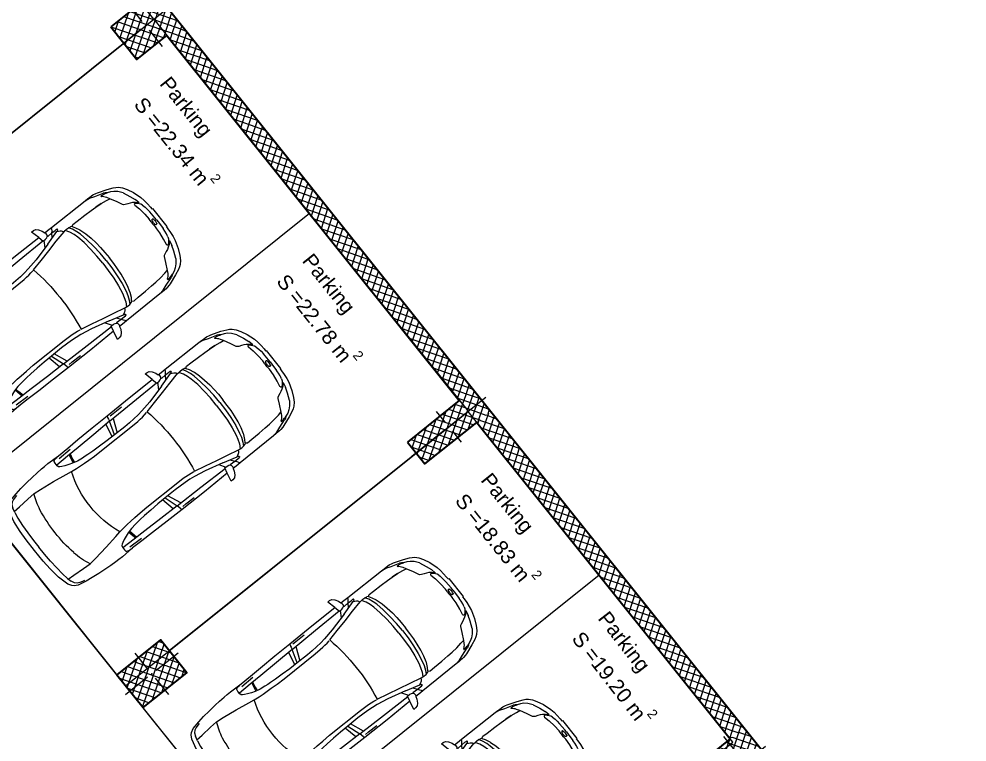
# Model space of a CAD drawing. Header units: metres. Extents: x 7511783 to 7512372, y 4692307 to 4692611.
# Drawn here: x 7511994.56 to 7512008.12, y 4692555.04 to 4692565.38 of the extents above; entities that cross this region are included whole.
import ezdxf

# ---------------------------------------------------------------- set-up
doc = ezdxf.new("R2010")
doc.units = ezdxf.units.M
doc.layers.get('0').update_dxf_attribs({"lineweight": 0})
for name, color, linetype, lineweight in [('A - Fill Zone_Pen_No__1', 7, 'Continuous', 0), ('A - Muret', 7, 'Continuous', 0), ('A - Muret_Pen_No__7', 7, 'Continuous', 0), ('A - Shtyllat', 7, 'Continuous', 0), ('A - Shtyllat_Pen_No__1', 7, 'Continuous', 0), ('A - Shtyllat_Pen_No__7', 7, 'Continuous', 0), ('A -Polyline_Pen_No__1', 7, 'Continuous', 0), ('A1 - Bodrumi -1', 7, 'Continuous', 0), ('A1 - Bodrumi -1_Pen_No__42', 8, 'Continuous', 0), ('Interior - Furniture _Pen_No__42', 8, 'Continuous', 0)]:
    doc.layers.add(name, color=color, linetype=linetype, lineweight=lineweight)
doc.layers.add('A - Muret_Pen_No__102', color=7, linetype='Continuous', lineweight=0, true_color=0xcccccc)
doc.styles.add('GENERATED_STYLE_1', font='arial.ttf')
pattern_1 = [(44.99999999999999, (0, 0), (-68.94290863686237, 68.94290863686243), []), (135.0000000000002, (0, 0), (68.94290863686219, 68.94290863686261), [])]

# ---------------------------------------------------------------- blocks, each defined once
blk = doc.blocks.new('Slab_6', base_point=(63264.51523607765, -68393.3326743771))
at = {"layer": 'A1 - Bodrumi -1_Pen_No__42', "color": 8, "linetype": 'Continuous', "lineweight": 25, "flags": 128}
blk.add_lwpolyline([(63264.51523607765, -68393.3326743771), (83257.00457082294, -63909.70114019907), (75456.13369070938, -29146.91751099753, 0.002191949762086438), (57048.23205081843, -33332.54687322022), (60252.72529317138, -47612.6326470723), (58637.28843211706, -47925.70844958309), (58785.1422201114, -48589.27355840802), (58818.69832244765, -48581.63779186852)], format="xyb", close=True, dxfattribs=at)
blk = doc.blocks.new('Wall_51', base_point=(75456.13369070938, -29146.91751099753))
at = {"layer": 'A - Muret_Pen_No__102', "linetype": 'Continuous', "lineweight": 13, "true_color": 0xcccccc}
h = blk.add_hatch(dxfattribs=at)
h.set_pattern_fill('CONCRETE_BLOCK', color=254, style=0, pattern_type=2)
h.set_pattern_definition(pattern_1)
h.paths.add_polyline_path([(75387.36626624182, -29982.24458260021), (76679.27628421261, -35739.34390052439), (76923.19459822259, -35684.60773724302), (77098.36126340371, -36465.19510545321), (76854.4424123108, -36519.93138925796), (77935.87358854203, -41339.08024673167), (78179.80262513347, -41284.34167726374), (78354.96929031459, -42064.92904547394), (78111.03971664025, -42119.66773546524), (78941.49079895228, -45820.38163429968), (79185.29665110492, -45765.67070787111), (79316.67164999075, -46351.11123402876), (79072.86539502592, -46405.82225084986), (80537.29458175127, -52931.71349309536), (80781.07732541968, -52877.00775229531), (80868.66065801025, -53267.3014364004), (80624.87764580038, -53322.00723746214), (81894.28459658063, -58978.8268215258), (82138.21822794317, -58924.0872209744), (75631.3003558905, -29927.50487920773)])
at = {"layer": 'A - Muret_Pen_No__7', "color": 7, "linetype": 'Continuous', "lineweight": 35, "flags": 128}
for points in [[(82138.21814914639, -58924.08723865669), (75631.29981880749, -29927.50499973072)], [(79072.86539502592, -46405.82225084985), (80537.29458175128, -52931.71349309536)], [(80624.87764580038, -53322.00723746214), (81894.28459658063, -58978.8268215258)]]:
    blk.add_lwpolyline(points, dxfattribs=at)
blk = doc.blocks.new('Column_160', base_point=(81933.08883970446, -59380.06671201398))
at = {"layer": 'A - Shtyllat', "linetype": 'Continuous', "lineweight": 0, "true_color": 0x000000}
h = blk.add_hatch(dxfattribs=at)
h.set_pattern_fill('CONCRETE_BLOCK', color=18, style=0, pattern_type=2)
h.set_pattern_definition(pattern_1)
h.paths.add_polyline_path([(81552.7852440351, -59055.4605273518), (81727.95190921621, -59836.04789556201), (82069.45072467883, -59759.41431025938), (81894.28459658063, -58978.8268215258)])
h = blk.add_hatch(dxfattribs=at)
h.set_pattern_fill('CONCRETE_BLOCK', color=18, style=0, pattern_type=2)
h.set_pattern_definition(pattern_1)
h.paths.add_polyline_path([(82138.21814914639, -58924.08723865669), (81894.28459658063, -58978.8268215258), (82069.45072467883, -59759.41431025938), (82313.38427724458, -59704.67472739027)])
h = blk.add_hatch(dxfattribs=at)
h.set_pattern_fill('CONCRETE_BLOCK', color=18, style=0, pattern_type=2)
h.set_pattern_definition(pattern_1)
h.paths.add_polyline_path([(82138.22577019273, -58924.08552846596), (82313.38427724458, -59704.67472739027)])
at = {"layer": 'A - Shtyllat_Pen_No__1', "color": 7, "linetype": 'Continuous', "lineweight": 13}
for p, q in [((81915.57217318636, -59302.00797519297), (81827.9888405958, -58911.71429108786)), ((81855.03010288345, -59397.58337853209), (81562.30983980463, -59463.27087797501)), ((82011.14757652549, -59362.55004549587), (82303.86783960431, -59296.86254605296)), ((81950.60550622258, -59458.125448835), (82038.18883881313, -59848.41913294011))]:
    blk.add_line(p, q, dxfattribs=at)
blk.add_point((81933.08883970446, -59380.06671201398), dxfattribs=at)
at = {"layer": 'A - Shtyllat_Pen_No__7', "color": 7, "linetype": 'Continuous', "lineweight": 35, "flags": 128}
for points in [[(81894.28459658063, -58978.8268215258), (81552.7852440351, -59055.4605273518)], [(82313.38427724458, -59704.67472739027), (82138.22577019273, -58924.08552846596)], [(81552.7852440351, -59055.4605273518), (81727.95190921621, -59836.04789556201), (82069.45072467883, -59759.41431025938)]]:
    blk.add_lwpolyline(points, dxfattribs=at)
blk = doc.blocks.new('Column_161', base_point=(74870.5169649575, -54510.86432143885))
at = {"layer": 'A - Shtyllat', "linetype": 'Continuous', "lineweight": 0, "true_color": 0x000000}
h = blk.add_hatch(dxfattribs=at)
h.set_pattern_fill('CONCRETE_BLOCK', color=18, style=0, pattern_type=2)
h.set_pattern_definition(pattern_1)
h.paths.add_polyline_path([(74545.91078029532, -54891.16791710824), (75326.49814850552, -54716.00125192712), (75195.12314961969, -54130.56072576947), (74414.53578140949, -54305.72739095059)])
at = {"layer": 'A - Shtyllat_Pen_No__1', "color": 7, "linetype": 'Continuous', "lineweight": 13}
for p, q in [((74853.0002984394, -54432.80558461783), (74787.31279899647, -54140.085321539)), ((74948.57570177852, -54493.34765492074), (75338.86938588362, -54405.76432233019)), ((74792.45822813649, -54528.38098795697), (74402.16454403137, -54615.96432054752)), ((74888.03363147561, -54588.92305825988), (74953.72113091854, -54881.6433213387))]:
    blk.add_line(p, q, dxfattribs=at)
blk.add_point((74870.5169649575, -54510.86432143885), dxfattribs=at)
at = {"layer": 'A - Shtyllat_Pen_No__7', "color": 7, "linetype": 'Continuous', "lineweight": 35, "flags": 128}
blk.add_lwpolyline([(74545.91078029532, -54891.16791710824), (75326.49814850552, -54716.00125192712), (75195.12314961969, -54130.56072576947), (74414.53578140949, -54305.72739095059)], close=True, dxfattribs=at)
blk = doc.blocks.new('Column_164', base_point=(78860.69046644273, -46145.97430354049))
at = {"layer": 'A - Shtyllat', "linetype": 'Continuous', "lineweight": 0, "true_color": 0x000000}
h = blk.add_hatch(dxfattribs=at)
h.set_pattern_fill('CONCRETE_BLOCK', color=18, style=0, pattern_type=2)
h.set_pattern_definition(pattern_1)
h.paths.add_polyline_path([(78404.70928289472, -45940.83737305223), (78536.08428178055, -46526.27789920988), (79072.86539502592, -46405.82225084985), (78941.49079895228, -45820.38163429968)])
h = blk.add_hatch(dxfattribs=at)
h.set_pattern_fill('CONCRETE_BLOCK', color=18, style=0, pattern_type=2)
h.set_pattern_definition(pattern_1)
h.paths.add_polyline_path([(79185.29665110492, -45765.67070787111), (78941.49079895228, -45820.38163429968), (79072.86539502592, -46405.82225084985), (79316.67164999075, -46351.11123402876)])
at = {"layer": 'A - Shtyllat_Pen_No__1', "color": 7, "linetype": 'Continuous', "lineweight": 13}
for p, q in [((78843.17379992463, -46067.91556671947), (78777.4863004817, -45775.19530364064)), ((78938.74920326375, -46128.45763702238), (79329.04288736885, -46040.87430443183)), ((78782.63172962172, -46163.49097005861), (78392.3380455166, -46251.07430264915)), ((78878.20713296084, -46224.03304036152), (78943.89463240377, -46516.75330344034))]:
    blk.add_line(p, q, dxfattribs=at)
blk.add_point((78860.69046644273, -46145.97430354049), dxfattribs=at)
at = {"layer": 'A - Shtyllat_Pen_No__7', "color": 7, "linetype": 'Continuous', "lineweight": 35, "flags": 128}
for points in [[(78941.49079895228, -45820.38163429968), (78404.70928289472, -45940.83737305223)], [(78404.70928289472, -45940.83737305223), (78536.08428178055, -46526.27789920988), (79072.86539502592, -46405.82225084985)]]:
    blk.add_lwpolyline(points, dxfattribs=at)
blk = doc.blocks.new('Column_182', base_point=(80239.42846555733, -53203.5295932337))
at = {"layer": 'A - Shtyllat', "linetype": 'Continuous', "lineweight": 0, "true_color": 0x000000}
h = blk.add_hatch(dxfattribs=at)
h.set_pattern_fill('CONCRETE_BLOCK', color=18, style=0, pattern_type=2)
h.set_pattern_definition(pattern_1)
h.paths.add_polyline_path([(80781.07732541968, -52877.00775229531), (80537.29458175128, -52931.71349309536), (80624.87764580038, -53322.00723746214), (80868.66065801025, -53267.3014364004)])
h = blk.add_hatch(dxfattribs=at)
h.set_pattern_fill('CONCRETE_BLOCK', color=18, style=0, pattern_type=2)
h.set_pattern_definition(pattern_1)
h.paths.add_polyline_path([(79610.19627310439, -53139.75775006701), (79697.77960569496, -53530.0514341721), (80624.87764580038, -53322.00723746214), (80537.29458175128, -52931.71349309536)])
at = {"layer": 'A - Shtyllat_Pen_No__1', "color": 7, "linetype": 'Continuous', "lineweight": 13}
for p, q in [((80221.91179903921, -53125.47085641268), (80178.12013274393, -52930.32401436013)), ((80317.48720237834, -53186.01292671559), (80902.92772853599, -53054.63792782974)), ((80161.3697287363, -53221.04625975181), (79575.92920257867, -53352.42125863767)), ((80256.94513207545, -53281.58833005472), (80300.73679837072, -53476.73517210728))]:
    blk.add_line(p, q, dxfattribs=at)
blk.add_point((80239.42846555733, -53203.5295932337), dxfattribs=at)
at = {"layer": 'A - Shtyllat_Pen_No__7', "color": 7, "linetype": 'Continuous', "lineweight": 35, "flags": 128}
for points in [[(80537.29458175128, -52931.71349309536), (79610.19627310439, -53139.75775006701)], [(79610.19627310439, -53139.75775006701), (79697.77960569496, -53530.0514341721), (80624.87764580038, -53322.00723746214)]]:
    blk.add_lwpolyline(points, dxfattribs=at)
blk = doc.blocks.new('Car 05 22')
at = {"layer": 'Interior - Furniture _Pen_No__42', "color": 8, "linetype": 'Continuous', "lineweight": 25}
for p, q in [((1961.117547741, 983.2211582230001), (1928.938242309, 983.2211582230001)), ((1928.938242309, 983.2211582230001), (1957.843908175, 858.0544967500001)), ((1996.903176747, 974.9060932166), (1961.117547741, 983.2211582230001)), ((2026.89661068, 945.007687052), (1996.903176747, 974.9060932166)), ((-483.1389679684001, 817.2581826864), (-585.227090103, 801.027979058)), ((-372.3345973750002, 830.2299334650002), (-483.1389679684001, 817.2581826864)), ((-251.752794228, 841.0437339470001), (-372.3345973750002, 830.2299334650002)), ((-168.2198443133, 844.6061713611999), (-251.752794228, 841.0437339470001)), ((-78.35772569479998, 850.6357850930001), (-168.2198443133, 844.6061713611999)), ((-24.036324899, 852.2918850640001), (-78.35772569479998, 850.6357850930001)), ((40.3182760438, 852.333685063), (-24.036324899, 852.2918850640001)), ((230.8030912739, 845.5192631063), (40.3182760438, 852.333685063)), ((124.560977278, 791.396786131), (129.0398444, 820.468777931)), ((129.0398444, 820.468777931), (138.8862428820001, 832.3883788069999)), ((138.8862428820001, 832.3883788069999), (165.168377873, 840.2758852750001)), ((165.168377873, 840.2758852750001), (194.733578306, 844.324685204)), ((194.733578306, 844.324685204), (230.803091274, 845.519263106)), ((210.873013229, 809.231738788), (418.0703055720001, 816.1926024380002)), ((400.0158099590001, 847.5968063790001), (230.8030912739, 845.5192631063)), ((590.7241636140001, 851.6786068920002), (400.0158099590001, 847.5968063790001)), ((856.5325990199999, 856.1697074550001), (590.7241636140001, 851.6786068920002)), ((1129.8609284, 858.5331077519999), (856.5325990199999, 856.1697074550001)), ((1119.51383092, 833.267204581), (1115.14443198, 808.9482015290001)), ((1120.16623076, 836.3248049650001), (1119.51383092, 833.267204581)), ((1120.69723063, 838.160005195), (1120.16623076, 836.3248049650001)), ((1129.8609284, 858.5331077519999), (1120.69723063, 838.160005195)), ((1536.1071561, 860.3802508980001), (1129.8609284, 858.5331077519999)), ((1162.63563846, 830.4777734580001), (1220.13025657, 829.0713745190002)), ((1220.13025657, 829.0713745190002), (1369.65750367, 831.4890726950001)), ((1957.843908175, 858.0544967500001), (1536.1071561, 860.3802508980001)), ((1957.84390817, 858.0544967500001), (1977.22141076, 777.427813481)), ((2054.5732194, 897.577022836), (2026.89661068, 945.007687052)), ((2067.91700908, 857.6794056350002), (2054.5732194, 897.577022836)), ((2119.91703998, 857.4374531180001), (2067.91700908, 857.6794056350002)), ((2075.28112592, 835.6608695470001), (2067.91700908, 857.6794056350002)), ((2075.2191259, 809.398389361), (2075.28112592, 835.6608695470001)), ((2193.165590015, 856.4504063259001), (2119.91703998, 857.4374531180001)), ((2148.02030692, 790.4828861469999), (2166.81146925, 813.8145374840001)), ((2166.81146925, 813.8145374840001), (2182.27381684, 834.0818412380002)), ((2182.27381684, 834.0818412380002), (2193.16559002, 856.4504063260001)), ((2808.01466132, 852.5547640039999), (2193.165590015, 856.4504063259001)), ((2855.7113639, 852.6327640009999), (2808.01466132, 852.5547640039999)), ((2808.01466132, 852.5547640039999), (2876.86636504, 843.3172643940001)), ((2891.44016583, 852.528764005), (2855.7113639, 852.6327640009999)), ((2876.86636504, 843.3172643940001), (2954.16376923, 813.731165643)), ((2922.51356751, 852.0343640259999), (2891.44016583, 852.528764005)), ((2904.11849592, 832.8863289209999), (2905.06820589, 832.837990116)), ((2945.17226874, 849.4061641369999), (2922.51356751, 852.0343640259999)), ((2989.61447115, 839.6482645490003), (2945.17226874, 849.4061641369999)), ((2954.16376923, 813.731165643), (3075.78877375, 774.6896785450001)), ((3013.55027244, 833.064864827), (2989.61447115, 839.6482645490003)), ((3154.26138006, 782.5577669589999), (3013.55027244, 833.064864827)), ((-784.8200333720001, 721.8124613509999), (-815.0478655078001, 667.7598955197003)), ((-757.6903274910002, 747.022066986), (-784.8200333720001, 721.8124613509999)), ((-706.3378894982, 775.7872218095), (-757.6903274910002, 747.022066986)), ((-729.425104913, 716.3992494200002), (-750.5770825730001, 669.7773949330001)), ((-701.0941271610001, 743.2591195180001), (-729.425104913, 716.3992494200002)), ((-585.227090103, 801.027979058), (-706.3378894982, 775.7872218095)), ((-664.8727541800001, 760.961322365), (-701.0941271610001, 743.2591195180001)), ((-626.571782751, 772.4860242179999), (-664.8727541800001, 760.961322365)), ((-594.8871138119998, 778.489558035), (-626.571782751, 772.4860242179999)), ((125.693926866, 743.8968737240001), (124.560977278, 791.396786131)), ((327.3887276080001, 761.9208956260001), (125.394377448, 756.455747737)), ((132.4291391170001, 722.8048827370001), (125.693926866, 743.8968737240001)), ((146.670770152, 710.6062742990001), (132.4291391170001, 722.8048827370001)), ((171.252864179, 696.6287725440002), (146.670770152, 710.6062742990001)), ((212.566754139, 676.5412700230003), (171.252864179, 696.6287725440002)), ((521.950780327, 764.672895972), (327.3887276080001, 761.9208956260001)), ((339.1227247570001, 683.1192857359999), (329.5580559370001, 633.867334886)), ((355.2943663540001, 762.315609428), (339.1227247570001, 683.1192857359999)), ((357.2289958010001, 683.375391506), (346.76505809, 629.492778784)), ((373.4006373970001, 762.571715197), (357.2289958010001, 683.375391506)), ((813.6270094460001, 769.327996556), (521.950780327, 764.672895972)), ((1108.59023357, 773.98329714), (813.6270094460001, 769.327996556)), ((1036.25651944, 772.8416796290002), (996.5002997029999, 578.7916468290002)), ((1041.96657906, 578.0240872360001), (1107.56627095, 773.967136299)), ((1173.32542975, 774.8950612010001), (1090.33970038, 577.8925306800002)), ((1115.14443198, 808.9482015290001), (1108.59023357, 773.98329714)), ((1108.59023357, 773.98329714), (1537.61805657, 780.0259473990001)), ((1537.61805657, 780.0256115210001), (1974.99295641, 786.0764425990001)), ((2000.39650233, 701.5917706940002), (1730.35620914, 633.8338533080002)), ((1939.15395607, 686.22492547), (1995.917261, 777.427813481)), ((1977.22141076, 777.427813481), (2019.59119012, 777.427813481)), ((2000.39650233, 701.5917706940002), (2213.53100788, 762.9814866290001)), ((2019.59119012, 777.427813481), (2044.48611622, 783.069509224)), ((2044.48611622, 783.069509224), (2063.35562216, 792.2740022800001)), ((2063.35562216, 792.2740022800001), (2070.42572439, 799.8521965630001)), ((2068.68333559, 787.696981005), (2065.39356605, 794.4584027669999)), ((2068.68333559, 787.696981005), (2148.02030692, 790.4828861469999)), ((2070.42572439, 799.8521965630001), (2075.2191259, 809.398389361)), ((2106.51930118, 732.1586113790001), (2148.02030692, 790.4828861469999)), ((2122.04550654, 659.9572884350001), (2293.79610906, 697.650987774)), ((2148.02030692, 790.4828861469999), (2205.61920777, 792.204186117)), ((2205.61920777, 792.204186117), (2227.21980808, 791.0038861380001)), ((2226.59190807, 769.8777067159999), (2213.53100788, 762.9814866290001)), ((2213.53100788, 762.9814866290001), (2238.34670825, 752.240186817)), ((2234.36910819, 773.9630864369999), (2226.59190807, 769.8828865080001)), ((2227.21980808, 791.0038861380001), (2232.61990816, 790.0299861550001)), ((2232.61990816, 790.0299861550001), (2237.93539134, 787.287122525)), ((2238.46067648, 776.864360243), (2234.36910819, 773.9630864369999)), ((2240.81890828, 784.0391862600001), (2237.93539134, 787.287122525)), ((2238.34670825, 752.240186817), (2258.53170854, 739.7174870370001)), ((2238.46067648, 776.864360243), (2240.85090828, 780.520986322)), ((2240.85090828, 780.520986322), (2240.81890828, 784.0391862600001)), ((2258.53170854, 739.7174870370001), (2269.0398087, 731.086787188)), ((2269.0398087, 731.086787188), (2278.83550884, 721.9650873480001)), ((2278.83550884, 721.9650873480001), (2293.79610906, 697.650987774)), ((2293.79610906, 697.650987774), (2317.1870094, 700.7385877199999)), ((2293.79610906, 697.6386630720001), (2293.79610906, 697.650987774)), ((2317.1870094, 700.7385877199999), (2345.74280982, 702.7498876850002)), ((2355.13419975, 639.912801441), (2317.1870094, 700.7385877199999)), ((2345.74280982, 702.7498876850002), (2378.92931031, 702.0184876970001)), ((2410.10490185, 649.1086815510001), (2378.92931031, 702.0184876970001)), ((2378.92931031, 702.0184876970001), (2410.57231077, 694.202887834)), ((2410.57231077, 694.202887834), (2410.58631694, 694.1782473540002)), ((2428.73881104, 681.706188053), (2410.57231077, 694.202887834)), ((2428.73881104, 681.706188053), (2457.25830016, 700.0355353230001)), ((2428.77597173, 681.7007453250001), (2428.73881104, 681.706188053)), ((2428.77597173, 681.7007453250001), (2456.66545813, 639.8418234830003)), ((2457.25830016, 700.0355353230001), (2535.4819126, 697.9905877680001)), ((2535.4226126, 697.9916562040003), (2673.21491462, 695.5089878119999)), ((2535.46586986, 697.9894090810001), (2535.4819126, 697.988971943)), ((2673.21491462, 695.5089878119999), (2787.200816290001, 691.4809878819999)), ((2787.200816290001, 691.4809878819999), (2868.41581748, 687.223087957)), ((2868.39588233, 687.2248867100001), (2959.72331881, 678.984388101)), ((2959.72331881, 678.984388101), (2868.41581748, 687.1969879569999)), ((2959.72331881, 678.984388101), (3047.2313201, 666.2002883250001)), ((3022.47491973, 758.305686711), (3023.66221975, 762.4851866380001)), ((3024.49924208, 753.7186598590001), (3022.47491973, 758.305686711)), ((3023.66221975, 762.4851866380001), (3034.64521991, 765.0503865930001)), ((3037.91041996, 743.452886971), (3024.49924208, 753.7186598590001)), ((3034.64521991, 765.0503865930001), (3046.93432009, 763.817386614)), ((3050.61522015, 730.6688871950001), (3037.91041996, 743.452886971)), ((3046.93432009, 763.817386614), (3060.9451203, 762.9292866300001)), ((3064.50712035, 714.6457874760001), (3050.61522015, 730.6688871950001)), ((3060.9451203, 762.9292866300001), (3089.85712072, 757.3861867269999)), ((3076.97452053, 697.807687771), (3064.50712035, 714.6457874760001)), ((3100.48402088, 763.1120866269999), (3075.78877375, 774.6896785450001)), ((3100.00912087, 656.556188494), (3076.97452053, 697.807687771)), ((3089.85712072, 757.3861867269999), (3108.43932099, 751.4304868319999)), ((3114.13862108, 753.311186799), (3100.48402088, 763.1120866269999)), ((3108.43932099, 751.4304868319999), (3122.8656212, 746.435986919)), ((3122.8656212, 746.435986919), (3114.13862108, 753.311186799)), ((3170.0706946, 726.5554905960001), (3122.8656212, 746.435986919)), ((3235.883818752, 747.6101556219), (3154.26138006, 782.5577669589999)), ((3211.69204952, 701.0151137130001), (3170.0706946, 726.5554905960001)), ((3254.25934432, 663.1775183300001), (3211.69204952, 701.0151137130001)), ((3269.07948628, 728.3294692490001), (3235.883818752, 747.6101556219)), ((3298.56678787, 705.6390702070001), (3269.07948628, 728.3294692490001)), ((3337.33388997, 663.380671991), (3298.56678787, 705.6390702070001)), ((-815.0478655078001, 667.7598955197003), (-855.0523550635, 511.0116477078998)), ((-768.27197925, 602.2788720830002), (-782.764796709, 510.0106247469999)), ((-768.27197925, 602.2788720830002), (-750.5770825730001, 669.7773949330001)), ((-764.3441764490001, 617.261773195), (-665.7281459970001, 623.9546285630003)), ((-665.7281459970001, 623.9546285630003), (-500.877431885, 634.180288886)), ((-500.877431885, 634.180288886), (-383.0238853850001, 641.9613403830001)), ((-383.0238853850001, 641.9613403830001), (-274.2208861730001, 631.3184000780001)), ((-274.2208861730001, 631.3184000780001), (-56.40485420300001, 600.536895199)), ((-56.40485420300001, 600.536895199), (145.941775497, 566.5900898169999)), ((145.941775497, 566.5900898169999), (233.261172115, 552.312592089)), ((266.3151410770001, 654.566867265), (212.566754139, 676.5412700230003)), ((233.261172115, 552.312592089), (315.3092800730001, 541.359190513)), ((319.490328155, 636.426864989), (266.3151410770001, 654.566867265)), ((392.7088835140001, 617.8124267930001), (319.490328155, 636.426864989)), ((474.8166917820001, 607.105387857), (392.7088835140001, 617.8124267930001)), ((521.3449804749999, 601.6186871690002), (474.8166917820001, 607.105387857)), ((569.993568652, 596.838186569), (521.3449804749999, 601.6186871690002)), ((652.59274858, 590.9845858339999), (569.993568652, 596.838186569)), ((772.8388193580001, 584.9903850819999), (652.59274858, 590.9845858339999)), ((907.266686691, 580.298084493), (772.8388193580001, 584.9903850819999)), ((1041.96657906, 578.0240872360001), (907.266686691, 580.298084493)), ((1227.79815085, 577.518695794), (1041.96657906, 578.0240872360001)), ((1316.09897866, 580.475793563), (1227.79815085, 577.518695794)), ((1403.02450604, 584.4121905939999), (1316.09897866, 580.475793563)), ((1483.8761315, 590.1361862749999), (1403.02450604, 584.4121905939999)), ((1562.00595611, 600.5964783840001), (1483.8761315, 590.1361862749999)), ((1730.35620914, 633.8338533080002), (1562.00595611, 600.5964783840001)), ((1610.72419049, 544.0665862469999), (1779.61280153, 581.7538898049999)), ((1779.61280153, 581.7538898049999), (1952.84760406, 621.338789111)), ((1952.84760406, 621.338789111), (2122.04550654, 659.9572884350001)), ((2379.77420337, 575.387091212), (2355.13301598, 639.9159014410001)), ((2397.33410595, 514.2584815219999), (2379.77250853, 575.3929912130001)), ((2436.02871163, 583.2244924540001), (2410.10490185, 649.1086815510001)), ((2453.63941421, 521.616582688), (2436.02871163, 583.2244924540001)), ((2456.66545813, 639.8418234830003), (2487.23639187, 574.2621729599999)), ((2487.23639187, 574.2621729599999), (2491.79934275, 562.0052962960002)), ((2491.79994982, 562.0052962960002), (2517.90263133, 477.034766618)), ((3047.20992906, 666.2041971140002), (3100.00912087, 656.556188494)), ((3152.92075342, 553.873393456), (3100.00912087, 656.556188494)), ((3189.62073735, 475.569766106), (3152.92075342, 553.873393456)), ((3301.86726379, 602.8090087200001), (3254.25934432, 663.1775183300001)), ((3301.86726379, 602.8090087200001), (3346.01551313, 501.42179807)), ((3374.49419199, 603.583974516), (3337.33388997, 663.380671991)), ((3418.40079436, 512.743978351), (3374.49419199, 603.583974516)), ((-855.0523550635, 511.0116477078998), (-874.6778528530002, 344.9579771100001)), ((-782.7621654889999, 510.0273763590001), (-794.5333543099999, 390.6265818930001)), ((315.2936019620001, 541.3606176840001), (384.2945810830001, 535.0794906230002)), ((384.2815104790001, 535.0803623180001), (454.174320738, 530.4191213629999)), ((454.170282107, 530.4193907049998), (526.242583163, 526.2868907769998)), ((526.2331313149999, 526.287307384), (627.7018846490002, 521.814890855)), ((627.6985462070002, 521.8149872519999), (756.75876515, 518.0884218199999)), ((756.75876515, 518.0884218199999), (1322.62824821, 518.052230308)), ((1322.62824821, 518.052230308), (1420.49779626, 521.6528908580001)), ((1420.49066257, 521.652523245), (1466.64156934, 524.030772681)), ((1466.62639694, 524.029990817), (1510.87647584, 527.594696836)), ((1510.85529759, 527.5929907539999), (1554.25309822, 533.0576906580002)), ((1554.25309822, 533.0576906580002), (1596.82961355, 540.969674969)), ((1597.28918852, 541.1774857889999), (1596.65116701, 540.8889849259999)), ((2419.31580918, 395.73626267), (2397.33316008, 514.2635815229999)), ((2477.61661773, 401.0764635800001), (2453.63941421, 521.616582688)), ((2517.90263133, 477.034766618), (2537.54372273, 384.081034151)), ((3199.39883308, 466.7584630290001), (3189.62073735, 475.569766106)), ((3220.69886845, 454.3885401880001), (3199.39883308, 466.7584630290001)), ((3256.10680826, 439.241753418), (3220.67662376, 454.401458713)), ((3288.39019413, 425.101248479), (3256.10680826, 439.241753418)), ((3319.36158057, 408.4128426500001), (3288.39019413, 425.101248479)), ((3353.46269085, 384.251283776), (3319.36158057, 408.4128426500001)), ((3346.01551313, 501.42179807), (3374.29746586, 419.557472908)), ((3391.09039087, 344.247647689), (3374.29746586, 419.557472908)), ((3457.47689648, 393.098483403), (3418.40079436, 512.743978351)), ((-874.6778528530002, 344.9579771100001), (-882.9440546450002, 194.680643518)), ((-794.5333543099999, 390.6265818930001), (-802.432846809, 258.715288008)), ((2433.73206705, 266.091642182), (2419.31580918, 395.73626267)), ((2493.88922012, 269.050242651), (2477.61661773, 401.0764635800001)), ((2537.54372273, 384.081034151), (2551.45611664, 285.6281997640001)), ((2551.45611664, 285.6281997640001), (2559.71041303, 193.693567653)), ((3321.23357975, 370.497229407), (3320.99727986, 362.132926485)), ((3320.99727986, 362.132926485), (3338.31527228, 276.8564967000001)), ((3324.65427826, 377.297531782), (3321.23357975, 370.497229407)), ((3328.30797666, 379.591332583), (3324.65427826, 377.297531782)), ((3338.46837221, 379.452332535), (3328.30797666, 379.591332583)), ((3338.31527228, 276.8564967000001), (3351.88296634, 172.661960307)), ((3363.6407612, 357.8117249760001), (3338.46837221, 379.452332535)), ((3377.18239213, 359.973484801), (3353.46269085, 384.251283776)), ((3396.66521323, 315.8049103040001), (3363.6407612, 357.8117249760001)), ((3391.09039087, 344.247647689), (3377.18239213, 359.973484801)), ((3408.0703938, 289.3779877820002), (3396.66521323, 315.8049103040001)), ((3408.0703938, 289.3779877820002), (3413.77629411, 267.259988716)), ((3468.34279707, 330.9338860280001), (3457.47689648, 393.098483403)), ((3474.4914974, 263.721088865), (3468.34279707, 330.9338860280001)), ((-882.9440546450002, 194.680643518), (-885.376707689, 0)), ((-802.432846809, 258.715288008), (-806.813142649, 124.936494209)), ((2441.61713002, 131.955220918), (2433.73181129, 266.093942182)), ((2503.10292147, 133.173421111), (2493.88922012, 269.050242651)), ((2559.71041303, 193.693567653), (2564.38081099, 101.185635342)), ((3351.88296634, 172.661960307), (3358.34376351, 75.87012649980001)), ((3413.77548775, 267.2641933500001), (3418.45445829, 242.866384828)), ((3418.45219437, 242.878189745), (3424.04489467, 200.723791525)), ((3424.04489467, 200.723791525), (3427.72848251, 152.023715234)), ((3432.36383112, 39.98011396419999), (3427.72848251, 152.023715234)), ((3478.33319761, 199.9171915590001), (3474.4914974, 263.721088865)), ((3479.35651311, 164.9481933352), (3478.33319761, 199.9171915590001)), ((3489.51959821, 164.9481933352), (3479.35651311, 164.9481933352)), ((3489.51959821, -164.9481933352), (3489.51959821, 164.9481933352)), ((-885.376707689, 0), (-882.9440546450002, -194.680643518)), ((-806.813142649, 124.936494209), (-808.0470753050001, 0)), ((-806.813142649, -124.936494209), (-808.0470753050001, 1.476718538480001e-13)), ((2444.0197128, -0.02730000432770001), (2441.61701245, 131.957220918)), ((2444.0197128, 0.02730000432710001), (2441.61701245, -131.957220918)), ((2506.01959488, -3.859767548100002e-13), (2503.10292147, 133.173421111)), ((2564.38081099, 101.185635342), (2566.01761027, -0.006100002130650002)), ((2564.38081099, -101.185635342), (2566.01761027, 0.006100002129970001)), ((3353.95786543, 27.8932505984), (3358.34376351, 75.87012649980001)), ((3353.95786543, 27.8932505984), (3353.95786543, -0.7649002671629999)), ((3353.95786543, -27.8932505984), (3353.95786543, 0.7649002671619999)), ((3370.89075802, 11.7411041009), (3370.32315827, -0.7649002671629999)), ((3370.89075802, -11.7411041009), (3370.32315827, 0.7649002671619999)), ((3372.49235732, 23.6550082622), (3370.89075802, 11.7411041009)), ((3376.26728506, 38.993950924), (3372.49235732, 23.6550082622)), ((3381.98685317, 46.5714162664), (3376.26728506, 38.993950924)), ((3386.21005132, 48.3522168884), (3381.98685317, 46.5714162664)), ((3386.21005132, 48.3522168884), (3394.28954778, 48.3522168884)), ((3398.51284593, 46.5714162664), (3394.28954778, 48.3522168884)), ((3404.23226311, 38.99375151340001), (3398.51284593, 46.5714162664)), ((3404.23226311, 38.99375151340001), (3408.00714178, 23.6550082622)), ((3408.00714178, 23.6550082622), (3409.76654101, 8.055102813469999)), ((3409.76654101, 8.055102813469999), (3409.76654101, -4.961309141290002e-13)), ((3431.76949509, 57.3729975776), (3431.76949509, 56.7710829698)), ((3432.04453126, -0.0109000038072), (3432.36383112, 39.98011396419999)), ((3432.04453126, 0.0109000038063), (3432.36383112, -39.98011396419999)), ((-802.432846809, -258.715288008), (-806.813142649, -124.936494209)), ((2441.61713002, -131.955220918), (2433.73181129, -266.093942182)), ((2503.10292147, -133.173421111), (2493.88922012, -269.050242651)), ((2506.01959488, -2.780368116010001e-13), (2503.10292147, -133.173421111)), ((2559.71041303, -193.693567653), (2564.38081099, -101.185635342)), ((3351.88296634, -172.661960307), (3358.34376351, -75.87012649980001)), ((3353.95786543, -27.8932505984), (3358.34376351, -75.87012649980001)), ((3372.49235732, -23.6550082622), (3370.89075802, -11.7411041009)), ((3376.26728506, -38.993950924), (3372.49235732, -23.6550082622)), ((3381.98685317, -46.5714162664), (3376.26728506, -38.993950924)), ((3386.21005132, -48.3522168884), (3381.98685317, -46.5714162664)), ((3386.21005132, -48.3522168884), (3394.28954778, -48.3522168884)), ((3398.51284593, -46.5714162664), (3394.28954778, -48.3522168884)), ((3404.23226311, -38.99375151340001), (3398.51284593, -46.5714162664)), ((3404.23226311, -38.99375151340001), (3408.00714178, -23.6550082622)), ((3408.00714178, -23.6550082622), (3409.76654101, -8.055102813469999)), ((3409.76654101, -8.055102813469999), (3409.76654101, -3.892295027780001e-13)), ((3432.36383112, -39.98011396419999), (3427.72848251, -152.023715234)), ((3431.76949509, -57.3729975776), (3431.76949509, -56.7710829698)), ((-882.9440546450002, -194.680643518), (-874.6778528530002, -344.9579771100001)), ((-794.5333543099999, -390.6265818930001), (-802.432846809, -258.715288008)), ((2433.73206705, -266.091642182), (2419.31580918, -395.73626267)), ((2493.88922012, -269.050242651), (2477.61661773, -401.0764635800001)), ((2551.45611664, -285.6281997640001), (2559.71041303, -193.693567653)), ((3338.31527228, -276.8564967000001), (3351.88296634, -172.661960307)), ((3408.0703938, -289.3779877820002), (3413.77629411, -267.259988716)), ((3413.77548775, -267.2641933500001), (3418.45445829, -242.866384828)), ((3418.45219437, -242.878189745), (3424.04489467, -200.723791525)), ((3424.04489467, -200.723791525), (3427.72848251, -152.023715234)), ((3468.34279707, -330.9338860280001), (3474.4914974, -263.721088865)), ((3474.4914974, -263.721088865), (3478.33319761, -199.9171915590001)), ((3478.33319761, -199.9171915590001), (3479.35651311, -164.9481933352)), ((3479.35651311, -164.9481933352), (3489.51959821, -164.9481933352)), ((-874.6778528530002, -344.9579771100001), (-855.0523550635, -511.0116477078998)), ((-782.7621654889999, -510.0273763590001), (-794.5333543099999, -390.6265818930001)), ((2419.31580918, -395.73626267), (2397.33316008, -514.2635815229999)), ((2477.61661773, -401.0764635800001), (2453.63941421, -521.616582688)), ((2517.90263133, -477.034766618), (2537.54372273, -384.081034151)), ((2537.54372273, -384.081034151), (2551.45611664, -285.6281997640001)), ((3353.46269085, -384.251283776), (3319.36158057, -408.4128426500001)), ((3320.99727986, -362.132926485), (3338.31527228, -276.8564967000001)), ((3321.23357975, -370.497229407), (3320.99727986, -362.132926485)), ((3324.65427826, -377.297531782), (3321.23357975, -370.497229407)), ((3328.30797666, -379.591332583), (3324.65427826, -377.297531782)), ((3338.46837221, -379.452332535), (3328.30797666, -379.591332583)), ((3363.6407612, -357.8117249760001), (3338.46837221, -379.452332535)), ((3377.18239213, -359.973484801), (3353.46269085, -384.251283776)), ((3396.66521323, -315.8049103040001), (3363.6407612, -357.8117249760001)), ((3391.09039087, -344.247647689), (3374.29746586, -419.557472908)), ((3391.09039087, -344.247647689), (3377.18239213, -359.973484801)), ((3408.0703938, -289.3779877820002), (3396.66521323, -315.8049103040001)), ((3418.40079436, -512.743978351), (3457.47689648, -393.098483403)), ((3457.47689648, -393.098483403), (3468.34279707, -330.9338860280001)), ((-855.0523550635, -511.0116477078998), (-815.0478655078001, -667.7598955197003)), ((-768.27197925, -602.2788720830002), (-782.764796709, -510.0106247469999)), ((233.261172115, -552.312592089), (315.3092800730001, -541.359190513)), ((315.2936019620001, -541.3606176840001), (384.2945810830001, -535.0794906230002)), ((384.2815104790001, -535.0803623180001), (454.174320738, -530.4191213629999)), ((454.170282107, -530.4193907049998), (526.242583163, -526.2868907769998)), ((526.2331313149999, -526.287307384), (627.7018846490002, -521.814890855)), ((627.6985462070002, -521.8149872519999), (756.75876515, -518.0884218199999)), ((756.75876515, -518.0884218199999), (1322.62824821, -518.052230308)), ((1322.62824821, -518.052230308), (1420.49779626, -521.6528908580001)), ((1420.49066257, -521.652523245), (1466.64156934, -524.030772681)), ((1466.62639694, -524.029990817), (1510.87647584, -527.594696836)), ((1510.85529759, -527.5929907539999), (1554.25309822, -533.0576906580002)), ((1554.25309822, -533.0576906580002), (1596.82961355, -540.969674969)), ((1597.28918852, -541.1774857889999), (1596.65116701, -540.8889849259999)), ((2397.33410595, -514.2584815219999), (2379.77250853, -575.3929912130001)), ((2453.63941421, -521.616582688), (2436.02871163, -583.2244924540001)), ((2491.79994982, -562.0052962960002), (2517.90263133, -477.034766618)), ((3189.62073735, -475.569766106), (3152.92075342, -553.873393456)), ((3199.39883308, -466.7584630290001), (3189.62073735, -475.569766106)), ((3220.69886845, -454.3885401880001), (3199.39883308, -466.7584630290001)), ((3256.10680826, -439.241753418), (3220.67662376, -454.401458713)), ((3288.39019413, -425.101248479), (3256.10680826, -439.241753418)), ((3319.36158057, -408.4128426500001), (3288.39019413, -425.101248479)), ((3301.86726379, -602.8090087200001), (3346.01551313, -501.42179807)), ((3346.01551313, -501.42179807), (3374.29746586, -419.557472908)), ((3374.49419199, -603.583974516), (3418.40079436, -512.743978351)), ((-815.0478655078001, -667.7598955197003), (-784.8200333720001, -721.8124613509999)), ((-768.27197925, -602.2788720830002), (-750.5770825730001, -669.7773949330001)), ((-764.3441764490001, -617.261773195), (-665.7281459970001, -623.9546285630003)), ((-729.425104913, -716.3992494200002), (-750.5770825730001, -669.7773949330001)), ((-665.7281459970001, -623.9546285630003), (-500.877431885, -634.180288886)), ((-500.877431885, -634.180288886), (-383.0238853850001, -641.9613403830001)), ((-383.0238853850001, -641.9613403830001), (-274.2208861730001, -631.3184000780001)), ((-274.2208861730001, -631.3184000780001), (-56.40485420300001, -600.536895199)), ((-56.40485420300001, -600.536895199), (145.941775497, -566.5900898169999)), ((145.941775497, -566.5900898169999), (233.261172115, -552.312592089)), ((212.566754139, -676.5412700230003), (171.252864179, -696.6287725440002)), ((266.3151410770001, -654.566867265), (212.566754139, -676.5412700230003)), ((319.490328155, -636.426864989), (266.3151410770001, -654.566867265)), ((392.7088835140001, -617.8124267930001), (319.490328155, -636.426864989)), ((339.1227247570001, -683.1192857359999), (329.5580559370001, -633.867334886)), ((357.2289958010001, -683.375391506), (346.76505809, -629.492778784)), ((474.8166917820001, -607.105387857), (392.7088835140001, -617.8124267930001)), ((521.3449804749999, -601.6186871690002), (474.8166917820001, -607.105387857)), ((569.993568652, -596.838186569), (521.3449804749999, -601.6186871690002)), ((652.59274858, -590.9845858339999), (569.993568652, -596.838186569)), ((772.8388193580001, -584.9903850819999), (652.59274858, -590.9845858339999)), ((907.266686691, -580.298084493), (772.8388193580001, -584.9903850819999)), ((1041.96657906, -578.0240872360001), (907.266686691, -580.298084493)), ((1036.25651944, -772.8416796290002), (996.5002997029999, -578.7916468290002)), ((1227.79815085, -577.518695794), (1041.96657906, -578.0240872360001)), ((1041.96657906, -578.0240872360001), (1107.56627095, -773.967136299)), ((1173.32542975, -774.8950612010001), (1090.33970038, -577.8925306800002)), ((1316.09897866, -580.475793563), (1227.79815085, -577.518695794)), ((1403.02450604, -584.4121905939999), (1316.09897866, -580.475793563)), ((1483.8761315, -590.1361862749999), (1403.02450604, -584.4121905939999)), ((1562.00595611, -600.5964783840001), (1483.8761315, -590.1361862749999)), ((1730.35620914, -633.8338533080002), (1562.00595611, -600.5964783840001)), ((1610.72419049, -544.0665862469999), (1779.61280153, -581.7538898049999)), ((2000.39650233, -701.5917706940002), (1730.35620914, -633.8338533080002)), ((1779.61280153, -581.7538898049999), (1952.84760406, -621.338789111)), ((1952.84760406, -621.338789111), (2122.04550654, -659.9572884350001)), ((2122.04550654, -659.9572884350001), (2293.79610906, -697.650987774)), ((2355.13419975, -639.912801441), (2317.1870094, -700.7385877199999)), ((2379.77420337, -575.387091212), (2355.13301598, -639.9159014410001)), ((2410.10490185, -649.1086815510001), (2378.92931031, -702.0184876970001)), ((2436.02871163, -583.2244924540001), (2410.10490185, -649.1086815510001)), ((2428.77597173, -681.7007453250001), (2456.66545813, -639.8418234830003)), ((2456.66545813, -639.8418234830003), (2487.23639187, -574.2621729599999)), ((2487.23639187, -574.2621729599999), (2491.79934275, -562.0052962960002)), ((2959.72331881, -678.984388101), (3047.2313201, -666.2002883250001)), ((3047.20992906, -666.2041971140002), (3100.00912087, -656.556188494)), ((3100.00912087, -656.556188494), (3076.97452053, -697.807687771)), ((3152.92075342, -553.873393456), (3100.00912087, -656.556188494)), ((3254.25934432, -663.1775183300001), (3211.69204952, -701.0151137130001)), ((3301.86726379, -602.8090087200001), (3254.25934432, -663.1775183300001)), ((3298.56678787, -705.6390702070001), (3337.33388997, -663.380671991)), ((3337.33388997, -663.380671991), (3374.49419199, -603.583974516)), ((-784.8200333720001, -721.8124613509999), (-757.6903274910002, -747.022066986)), ((-757.6903274910002, -747.022066986), (-706.3378894982, -775.7872218095)), ((-701.0941271610001, -743.2591195180001), (-729.425104913, -716.3992494200002)), ((-706.3378894982, -775.7872218095), (-585.227090103, -801.027979058)), ((-664.8727541800001, -760.961322365), (-701.0941271610001, -743.2591195180001)), ((-626.571782751, -772.4860242179999), (-664.8727541800001, -760.961322365)), ((-594.8871138119998, -778.489558035), (-626.571782751, -772.4860242179999)), ((-585.227090103, -801.027979058), (-483.149337101, -817.2569687829999)), ((125.693926866, -743.8968737240001), (124.560977278, -791.396786131)), ((124.560977278, -791.396786131), (129.0398444, -820.468777931)), ((327.3887276080001, -761.9208956260001), (125.394377448, -756.455747737)), ((132.4291391170001, -722.8048827370001), (125.693926866, -743.8968737240001)), ((146.670770152, -710.6062742990001), (132.4291391170001, -722.8048827370001)), ((171.252864179, -696.6287725440002), (146.670770152, -710.6062742990001)), ((210.873013229, -809.231738788), (418.0703055720001, -816.1926024380002)), ((521.950780327, -764.672895972), (327.3887276080001, -761.9208956260001)), ((355.2943663540001, -762.315609428), (339.1227247570001, -683.1192857359999)), ((373.4006373970001, -762.571715197), (357.2289958010001, -683.375391506)), ((813.6270094460001, -769.327996556), (521.950780327, -764.672895972)), ((1108.59023357, -773.98329714), (813.6270094460001, -769.327996556)), ((1108.59023357, -773.98329714), (1537.61805657, -780.0259473990001)), ((1115.14443198, -808.9482015290001), (1108.59023357, -773.98329714)), ((1119.51383092, -833.267204581), (1115.14443198, -808.9482015290001)), ((1537.61805657, -780.0256115210001), (1974.99295641, -786.0764425990001)), ((1939.15395607, -686.22492547), (1995.917261, -777.427813481)), ((1957.84390817, -858.0544967500001), (1977.22141076, -777.427813481)), ((1977.22141076, -777.427813481), (2019.59119012, -777.427813481)), ((2000.39650233, -701.5917706940002), (2213.53100788, -762.9814866290001)), ((2019.59119012, -777.427813481), (2044.48611622, -783.069509224)), ((2044.48611622, -783.069509224), (2063.35562216, -792.2740022800001)), ((2063.35562216, -792.2740022800001), (2070.42572439, -799.8521965630001)), ((2068.68333559, -787.696981005), (2065.39356605, -794.4584027669999)), ((2068.68333559, -787.696981005), (2148.02030692, -790.4828861469999)), ((2070.42572439, -799.8521965630001), (2075.2191259, -809.398389361)), ((2075.2191259, -809.398389361), (2075.28112592, -835.6608695470001)), ((2106.51930118, -732.1586113790001), (2148.02030692, -790.4828861469999)), ((2148.02030692, -790.4828861469999), (2166.81146925, -813.8145374840001)), ((2148.02030692, -790.4828861469999), (2205.61920777, -792.204186117)), ((2205.61920777, -792.204186117), (2227.21980808, -791.0038861380001)), ((2213.53100788, -762.9814866290001), (2238.34670825, -752.240186817)), ((2226.59190807, -769.8777067159999), (2213.53100788, -762.9814866290001)), ((2234.36910819, -773.9630864369999), (2226.59190807, -769.8828865080001)), ((2227.21980808, -791.0038861380001), (2232.61990816, -790.0299861550001)), ((2232.61990816, -790.0299861550001), (2237.93539134, -787.287122525)), ((2238.46067648, -776.864360243), (2234.36910819, -773.9630864369999)), ((2240.81890828, -784.0391862600001), (2237.93539134, -787.287122525)), ((2238.34670825, -752.240186817), (2258.53170854, -739.7174870370001)), ((2238.46067648, -776.864360243), (2240.85090828, -780.520986322)), ((2240.85090828, -780.520986322), (2240.81890828, -784.0391862600001)), ((2258.53170854, -739.7174870370001), (2269.0398087, -731.086787188)), ((2269.0398087, -731.086787188), (2278.83550884, -721.9650873480001)), ((2278.83550884, -721.9650873480001), (2293.79610906, -697.650987774)), ((2293.79610906, -697.6386630720001), (2293.79610906, -697.650987774)), ((2293.79610906, -697.650987774), (2317.1870094, -700.7385877199999)), ((2317.1870094, -700.7385877199999), (2345.74280982, -702.7498876850002)), ((2345.74280982, -702.7498876850002), (2378.92931031, -702.0184876970001)), ((2378.92931031, -702.0184876970001), (2410.57231077, -694.202887834)), ((2428.73881104, -681.706188053), (2410.57231077, -694.202887834)), ((2410.57231077, -694.202887834), (2410.58631694, -694.1782473540002)), ((2428.77597173, -681.7007453250001), (2428.73881104, -681.706188053)), ((2428.73881104, -681.706188053), (2457.25830016, -700.0355353230001)), ((2457.25830016, -700.0355353230001), (2535.4819126, -697.9905877680001)), ((2535.4226126, -697.9916562040003), (2673.21491462, -695.5089878119999)), ((2535.46586986, -697.9894090810001), (2535.4819126, -697.988971943)), ((2673.21491462, -695.5089878119999), (2787.200816290001, -691.4809878819999)), ((2787.200816290001, -691.4809878819999), (2868.41581748, -687.223087957)), ((2868.39588233, -687.2248867100001), (2959.72331881, -678.984388101)), ((2959.72331881, -678.984388101), (2868.41581748, -687.1969879569999)), ((2954.16376923, -813.731165643), (3075.78877375, -774.6896785450001)), ((3013.55027244, -833.064864827), (3154.26138006, -782.5577669589999)), ((3024.49924208, -753.7186598590001), (3022.47491973, -758.305686711)), ((3022.47491973, -758.305686711), (3023.66221975, -762.4851866380001)), ((3023.66221975, -762.4851866380001), (3034.64521991, -765.0503865930001)), ((3037.91041996, -743.452886971), (3024.49924208, -753.7186598590001)), ((3034.64521991, -765.0503865930001), (3046.93432009, -763.817386614)), ((3050.61522015, -730.6688871950001), (3037.91041996, -743.452886971)), ((3046.93432009, -763.817386614), (3060.9451203, -762.9292866300001)), ((3064.50712035, -714.6457874760001), (3050.61522015, -730.6688871950001)), ((3060.9451203, -762.9292866300001), (3089.85712072, -757.3861867269999)), ((3076.97452053, -697.807687771), (3064.50712035, -714.6457874760001)), ((3100.48402088, -763.1120866269999), (3075.78877375, -774.6896785450001)), ((3089.85712072, -757.3861867269999), (3108.43932099, -751.4304868319999)), ((3114.13862108, -753.311186799), (3100.48402088, -763.1120866269999)), ((3108.43932099, -751.4304868319999), (3122.8656212, -746.435986919)), ((3122.8656212, -746.435986919), (3114.13862108, -753.311186799)), ((3170.0706946, -726.5554905960001), (3122.8656212, -746.435986919)), ((3154.26138006, -782.5577669589999), (3235.883818752, -747.6101556219)), ((3211.69204952, -701.0151137130001), (3170.0706946, -726.5554905960001)), ((3235.883818752, -747.6101556219), (3269.07948628, -728.3294692490001)), ((3269.07948628, -728.3294692490001), (3298.56678787, -705.6390702070001)), ((-483.149337101, -817.2569687829999), (-372.3345973750002, -830.2299334650002)), ((-372.3345973750002, -830.2299334650002), (-251.752794228, -841.0437339470001)), ((-251.752794228, -841.0437339470001), (-168.2198443133, -844.6061713611999)), ((-168.2198443133, -844.6061713611999), (-78.35772569479998, -850.6357850930001)), ((-78.35772569479998, -850.6357850930001), (-24.036324899, -852.2918850640001)), ((-24.036324899, -852.2918850640001), (40.3182760438, -852.333685063)), ((40.3182760438, -852.333685063), (230.8030912739, -845.5192631063)), ((129.0398444, -820.468777931), (138.8862428820001, -832.3883788069999)), ((138.8862428820001, -832.3883788069999), (165.168377873, -840.2758852750001)), ((165.168377873, -840.2758852750001), (194.733578306, -844.324685204)), ((194.733578306, -844.324685204), (230.803091274, -845.519263106)), ((230.8030912739, -845.5192631063), (400.0158099590001, -847.5968063790001)), ((400.0158099590001, -847.5968063790001), (590.7241636140001, -851.6786068920002)), ((590.7241636140001, -851.6786068920002), (856.5325990199999, -856.1697074550001)), ((856.5325990199999, -856.1697074550001), (1129.8609284, -858.5331077519999)), ((1120.16623076, -836.3248049650001), (1119.51383092, -833.267204581)), ((1120.69723063, -838.160005195), (1120.16623076, -836.3248049650001)), ((1129.8609284, -858.5331077519999), (1120.69723063, -838.160005195)), ((1129.8609284, -858.5331077519999), (1536.1071561, -860.3802508980001)), ((1162.63563846, -830.4777734580001), (1220.13025657, -829.0713745190002)), ((1220.13025657, -829.0713745190002), (1369.65750367, -831.4890726950001)), ((1536.1071561, -860.3802508980001), (1957.84390817, -858.0544967500001)), ((1957.84390817, -858.0544967500001), (1928.938242309, -983.2211582230001)), ((1996.903176747, -974.9060932166), (2026.89661068, -945.007687052)), ((2026.89661068, -945.007687052), (2054.5732194, -897.577022836)), ((2054.5732194, -897.577022836), (2067.917009081, -857.6794056350002)), ((2075.28112592, -835.6608695470001), (2067.91700908, -857.6794056350002)), ((2067.917009081, -857.6794056350002), (2119.91703998, -857.4374531180001)), ((2119.91703998, -857.4374531180001), (2193.165590015, -856.4504063259001)), ((2166.81146925, -813.8145374840001), (2182.27381684, -834.0818412380002)), ((2182.27381684, -834.0818412380002), (2193.16559002, -856.4504063260001)), ((2193.165590015, -856.4504063259001), (2808.01466132, -852.5547640039999)), ((2808.01466132, -852.5547640039999), (2876.86636504, -843.3172643940001)), ((2808.01466132, -852.5547640039999), (2855.7113639, -852.6327640009999)), ((2855.7113639, -852.6327640009999), (2891.44016583, -852.528764005)), ((2876.86636504, -843.3172643940001), (2954.16376923, -813.731165643)), ((2891.44016583, -852.528764005), (2922.51356751, -852.0343640259999)), ((2922.51356751, -852.0343640259999), (2945.17226874, -849.4061641369999)), ((2945.17226874, -849.4061641369999), (2989.61447115, -839.6482645490003)), ((2989.61447115, -839.6482645490003), (3013.55027244, -833.064864827)), ((1928.938242309, -983.2211582230001), (1961.117547741, -983.2211582230001)), ((1961.117547741, -983.2211582230001), (1996.903176747, -974.9060932166))]:
    blk.add_line(p, q, dxfattribs=at)
for centre, radius, start, end in [((492.8743121958001, 217.6762888661), 973.2499460396, 154.1544541405, 170.9117329646), ((1649.811844864, 0), 1520.416064058, 158.6992078, 201.3007921999999), ((-1245.217819199, 0), 2907.303426369, 349.2141992177, 10.78580078235001), ((1856.361619248, -1.736472437242), 2353.963924674, 170.8803955853, 189.9222862500999), ((492.8743121958001, -217.6762888661), 973.2499460396, 191.230533967, 205.8455458595)]:
    blk.add_arc(centre, radius, start, end, dxfattribs=at)

msp = doc.modelspace()

# ---------------------------------------------------------------- linework, layer by layer
for points in [[(7511993.472637153, 4692568.594562988), (7511988.8424545, 4692564.885987462), (7511991.588585873, 4692561.45742311), (7511996.484265887, 4692565.378650512), (7511993.738134515, 4692568.807214862), (7511993.472637153, 4692568.594562988)], [(7511998.711817097, 4692562.601669182), (7511993.814120661, 4692558.67882726), (7511991.588585873, 4692561.45742311), (7511996.486282043, 4692565.380265364), (7511998.711817097, 4692562.601669182)], [(7512000.238375351, 4692559.175864697), (7512000.963453179, 4692559.756620596), (7512000.985318157, 4692559.774133495), (7511998.711817097, 4692562.601669182), (7511993.814120661, 4692558.67882726), (7511996.082280886, 4692555.847013252), (7512000.238375351, 4692559.175864697)], [(7512002.85542457, 4692557.428338787), (7511997.957731551, 4692553.505499894), (7511996.082280886, 4692555.847013252), (7512000.979975108, 4692559.769853945), (7512002.85542457, 4692557.428338787)]]:
    msp.add_lwpolyline(points, close=True)
msp.add_lwpolyline([(7512002.855424561, 4692557.428338784), (7511997.95773157, 4692553.505499855), (7511999.720734714, 4692551.304377991, -0.303477620488292), (7511999.71804228, 4692551.079569539), (7511999.832607324, 4692551.164704247), (7511999.87012853, 4692551.117883749), (7512004.766785816, 4692555.041987438), (7512002.855424561, 4692557.428338784)], format="xyb", close=True)
at = {"layer": 'A -Polyline_Pen_No__1', "color": 7, "linetype": 'Continuous', "lineweight": 13}
msp.add_lwpolyline([(7511969.876201952, 4692527.166784964), (7511999.678525315, 4692551.03715366, 0.4142135623730928), (7511999.709596161, 4692551.318284594), (7511980.077756172, 4692575.828775028)], format="xyb", dxfattribs=at)
for points in [[(7511996.0043601, 4692564.994266786), (7511992.212726133, 4692561.957332394)], [(7511998.711817097, 4692562.601669182), (7511993.814120661, 4692558.67882726)], [(7512000.238375351, 4692559.175864697), (7511996.706421146, 4692556.346922535)], [(7512002.85542457, 4692557.428338787), (7511997.957731551, 4692553.505499894)]]:
    msp.add_lwpolyline(points, dxfattribs=at)

# ---------------------------------------------------------------- block references
at = {"layer": 'A - Muret', "color": 7, "lineweight": 35, "xscale": 0.001, "yscale": 0.001, "zscale": 0.001, "rotation": 26.04535599708318}
msp.add_blockref('Wall_51', (7511985.846304905, 4692579.064278602), dxfattribs=at)
at = {"layer": 'A - Shtyllat', "color": 7, "lineweight": 35, "xscale": 0.001, "yscale": 0.001, "zscale": 0.001, "rotation": 26.04535599708318}
for name, p in [('Column_164', (7511996.369106298, 4692565.286412674)), ('Column_182', (7512000.706678023, 4692559.550954831)), ('Column_161', (7511996.457024767, 4692556.018989088)), ('Column_160', (7512004.940351063, 4692554.7453218))]:
    msp.add_blockref(name, p, dxfattribs=at)
at = {"layer": 'A1 - Bodrumi -1', "color": 8, "linetype": 'Continuous', "lineweight": 25, "xscale": 0.001, "yscale": 0.001, "zscale": 0.001, "rotation": 26.04535599708318}
msp.add_blockref('Slab_6', (7511992.125199271, 4692538.45033827), dxfattribs=at)
at = {"layer": 'Interior - Furniture _Pen_No__42', "color": 8, "linetype": 'Continuous', "lineweight": 25, "xscale": -0.001, "yscale": 0.001, "rotation": 218.6932141637826}
for p in [(7511993.846800146, 4692560.362844581), (7511995.472190721, 4692558.333533004), (7511998.084948877, 4692555.071486053), (7511999.710339453, 4692553.042174476)]:
    msp.add_blockref('Car 05 22', p, dxfattribs=at)

# ---------------------------------------------------------------- texts
at = {"layer": 'A - Fill Zone_Pen_No__1', "color": 7, "lineweight": 13, "char_height": 0.2099999964237213, "attachment_point": 7, "style": 'GENERATED_STYLE_1'}
for s, insert, rotation in [('{\\fArial|b0|i0|c0|p34;Parking ^MS =22.34 m{\\H0.66x;\\S2^  ;}}', (7511996.186655301, 4692564.154773595), 308.6931747414377), ('{\\fArial|b0|i0|c0|p34;Parking ^MS =22.78 m{\\H0.66x;\\S2^  ;}}', (7511998.226280534, 4692561.6238859), 308.6931747414371), ('{\\fArial|b0|i0|c0|p34;Parking ^MS =18.83 m{\\H0.66x;\\S2^  ;}}', (7512000.780813417, 4692558.486803497), 308.69317474143753), ('{\\fArial|b0|i0|c0|p34;Parking ^MS =19.20 m{\\H0.66x;\\S2^  ;}}', (7512002.451523791, 4692556.51594654), 307.81174206529715)]:
    msp.add_mtext(s, dxfattribs=dict(at, insert=insert, rotation=rotation))

doc.saveas('drawing.dxf')
